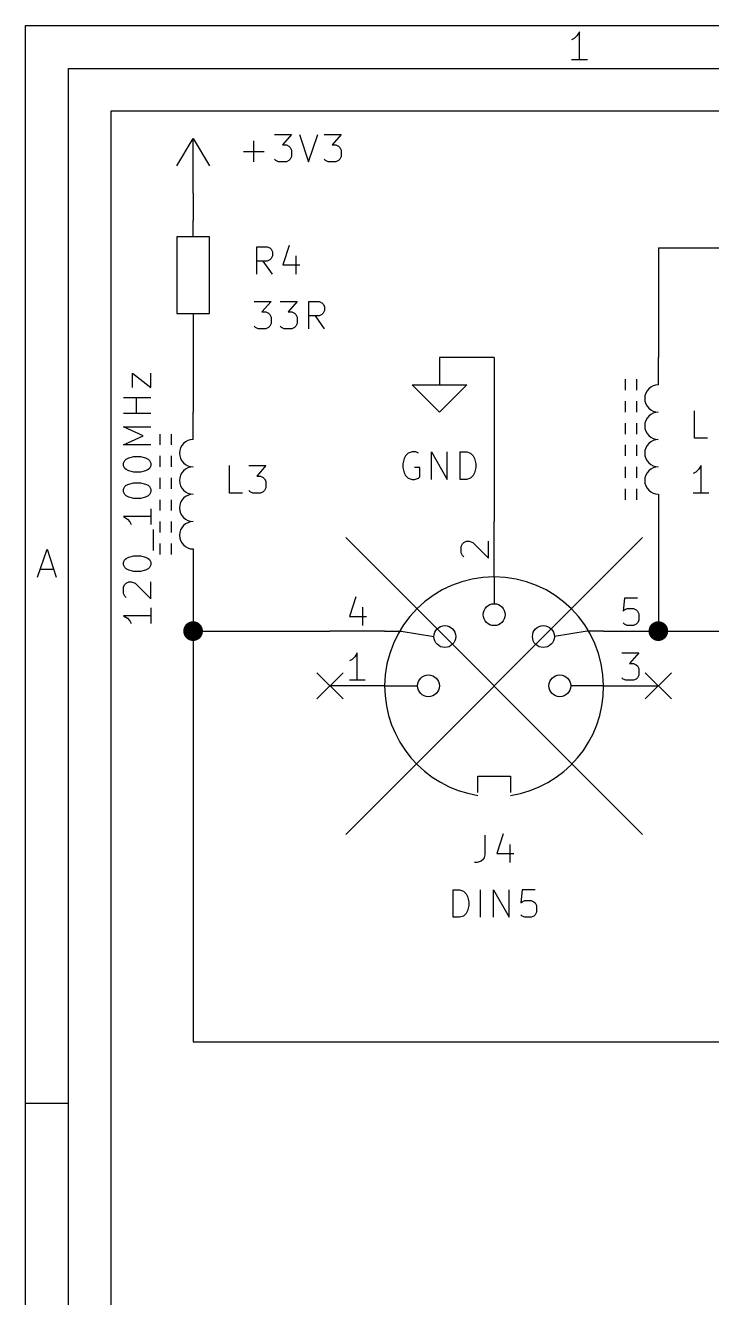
# Model space of a CAD drawing. Extents: x 0.4 to 11.3, y -7.9 to -0.4.
# Drawn here: x 0.394 to 1.647, y -2.717 to -0.394 of the extents above; entities that cross this region are included whole.
import ezdxf

# ---------------------------------------------------------------- set-up
doc = ezdxf.new("R2010")
doc.units = 0
doc.header["$MEASUREMENT"] = 0
for name, color, linetype in [('BLUE2', 5, 'CONTINUOUS'), ('BLUE3', 171, 'CONTINUOUS'), ('CYAN2', 4, 'CONTINUOUS'), ('GRAY3', 9, 'CONTINUOUS'), ('GREEN3', 91, 'CONTINUOUS'), ('LORANGE', 41, 'CONTINUOUS'), ('RED2', 1, 'CONTINUOUS')]:
    doc.layers.add(name, color=color, linetype=linetype)

msp = doc.modelspace()

# ---------------------------------------------------------------- linework, layer by layer
at = {"layer": 'BLUE2', "linetype": 'CONTINUOUS'}
for p, q in [((0.926, -1.576), (0.974, -1.624)), ((0.974, -1.576), (0.926, -1.624)), ((1.526, -1.576), (1.574, -1.624)), ((1.574, -1.576), (1.526, -1.624))]:
    msp.add_line(p, q, dxfattribs=at)
at = {"layer": 'BLUE3', "linetype": 'CONTINUOUS'}
for p, q in [((0.55, -0.55), (0.55, -5.1)), ((3.15, -0.55), (0.55, -0.55))]:
    msp.add_line(p, q, dxfattribs=at)
at = {"layer": 'CYAN2', "linetype": 'CONTINUOUS'}
for p, q in [((0.849, -0.5928), (0.88, -0.5928)), ((0.88, -0.5928), (0.8633, -0.6119)), ((0.8943, -0.5928), (0.9109, -0.6428)), ((0.9109, -0.6428), (0.9276, -0.5928)), ((0.9395, -0.5928), (0.9705, -0.5928)), ((0.9705, -0.5928), (0.9538, -0.6119)), ((0.7919, -0.6238), (0.83, -0.6238)), ((0.8109, -0.6428), (0.8109, -0.6047)), ((0.8633, -0.6119), (0.8705, -0.6119)), ((0.8705, -0.6119), (0.8752, -0.6142)), ((0.8752, -0.6142), (0.8776, -0.6166)), ((0.8776, -0.6166), (0.88, -0.6214)), ((0.88, -0.6214), (0.88, -0.6333)), ((0.9538, -0.6119), (0.961, -0.6119)), ((0.961, -0.6119), (0.9657, -0.6142)), ((0.9657, -0.6142), (0.9681, -0.6166)), ((0.9681, -0.6166), (0.9705, -0.6214)), ((0.9705, -0.6214), (0.9705, -0.6333)), ((0.8514, -0.6404), (0.849, -0.638)), ((0.8562, -0.6428), (0.8514, -0.6404)), ((0.8705, -0.6428), (0.8562, -0.6428)), ((0.8752, -0.6404), (0.8705, -0.6428)), ((0.8776, -0.638), (0.8752, -0.6404)), ((0.88, -0.6333), (0.8776, -0.638)), ((0.9419, -0.6404), (0.9395, -0.638)), ((0.9467, -0.6428), (0.9419, -0.6404)), ((0.961, -0.6428), (0.9467, -0.6428)), ((0.9657, -0.6404), (0.961, -0.6428)), ((0.9681, -0.638), (0.9657, -0.6404)), ((0.9705, -0.6333), (0.9681, -0.638)), ((0.8163, -0.8478), (0.8163, -0.7978)), ((0.8163, -0.7978), (0.8353, -0.7978)), ((0.8353, -0.7978), (0.8401, -0.8002)), ((0.8401, -0.8002), (0.8425, -0.8026)), ((0.8425, -0.8026), (0.8449, -0.8073)), ((0.8449, -0.8073), (0.8449, -0.8145)), ((0.8758, -0.7954), (0.8639, -0.8311)), ((0.8353, -0.824), (0.8163, -0.824)), ((0.8449, -0.8478), (0.8282, -0.824)), ((0.8401, -0.8216), (0.8353, -0.824)), ((0.8425, -0.8192), (0.8401, -0.8216)), ((0.8449, -0.8145), (0.8425, -0.8192)), ((0.8639, -0.8311), (0.8949, -0.8311)), ((0.8877, -0.8145), (0.8877, -0.8478)), ((0.8115, -0.8978), (0.8425, -0.8978)), ((0.8425, -0.8978), (0.8258, -0.9169)), ((0.8591, -0.8978), (0.8901, -0.8978)), ((0.8901, -0.8978), (0.8734, -0.9169)), ((0.9115, -0.9478), (0.9115, -0.8978)), ((0.9115, -0.8978), (0.9306, -0.8978)), ((0.9306, -0.8978), (0.9353, -0.9002)), ((0.9353, -0.9002), (0.9377, -0.9026)), ((0.9377, -0.9026), (0.9401, -0.9073)), ((0.8258, -0.9169), (0.8329, -0.9169)), ((0.8329, -0.9169), (0.8377, -0.9192)), ((0.8377, -0.9192), (0.8401, -0.9216)), ((0.8401, -0.9216), (0.8425, -0.9264)), ((0.8425, -0.9264), (0.8425, -0.9383)), ((0.8734, -0.9169), (0.8806, -0.9169)), ((0.8806, -0.9169), (0.8853, -0.9192)), ((0.8853, -0.9192), (0.8877, -0.9216)), ((0.8877, -0.9216), (0.8901, -0.9264)), ((0.8901, -0.9264), (0.8901, -0.9383)), ((0.9306, -0.924), (0.9115, -0.924)), ((0.9401, -0.9478), (0.9234, -0.924)), ((0.9353, -0.9216), (0.9306, -0.924)), ((0.9377, -0.9192), (0.9353, -0.9216)), ((0.9401, -0.9145), (0.9377, -0.9192)), ((0.9401, -0.9073), (0.9401, -0.9145)), ((0.8139, -0.9454), (0.8115, -0.943)), ((0.8187, -0.9478), (0.8139, -0.9454)), ((0.8329, -0.9478), (0.8187, -0.9478)), ((0.8377, -0.9454), (0.8329, -0.9478)), ((0.8401, -0.943), (0.8377, -0.9454)), ((0.8425, -0.9383), (0.8401, -0.943)), ((0.8615, -0.9454), (0.8591, -0.943)), ((0.8663, -0.9478), (0.8615, -0.9454)), ((0.8806, -0.9478), (0.8663, -0.9478)), ((0.8853, -0.9454), (0.8806, -0.9478)), ((0.8877, -0.943), (0.8853, -0.9454)), ((0.8901, -0.9383), (0.8877, -0.943)), ((0.5895, -1.0551), (0.5895, -1.029)), ((0.5895, -1.029), (0.6228, -1.0551)), ((0.6228, -1.0551), (0.6228, -1.029)), ((0.6228, -1.0742), (0.5728, -1.0742)), ((0.5966, -1.1028), (0.5966, -1.0742)), ((0.6228, -1.1028), (0.5728, -1.1028)), ((1.6163, -1.1478), (1.6163, -1.0978)), ((1.6163, -1.1478), (1.6163, -1.0978)), ((0.6085, -1.1432), (0.5728, -1.1266)), ((0.5728, -1.1266), (0.6228, -1.1266)), ((0.5728, -1.1599), (0.6085, -1.1432)), ((0.6228, -1.1599), (0.5728, -1.1599)), ((1.6401, -1.1478), (1.6163, -1.1478)), ((1.6401, -1.1478), (1.6163, -1.1478)), ((0.5776, -1.1861), (0.5823, -1.1837)), ((0.5823, -1.1837), (0.5918, -1.1813)), ((0.5918, -1.1813), (0.6038, -1.1813)), ((0.6038, -1.1813), (0.6133, -1.1837)), ((0.6133, -1.1837), (0.618, -1.1861)), ((1.0857, -1.1847), (1.0833, -1.1942)), ((1.0881, -1.1799), (1.0857, -1.1847)), ((1.0929, -1.1752), (1.0881, -1.1799)), ((1.1, -1.1728), (1.0929, -1.1752)), ((1.1071, -1.1728), (1.1, -1.1728)), ((1.1119, -1.1752), (1.1071, -1.1728)), ((1.1357, -1.2228), (1.1357, -1.1728)), ((1.1357, -1.1728), (1.1643, -1.2228)), ((1.1643, -1.2228), (1.1643, -1.1728)), ((1.1881, -1.2228), (1.1881, -1.1728)), ((1.1881, -1.1728), (1.2, -1.1728)), ((1.2, -1.1728), (1.2071, -1.1752)), ((1.2071, -1.1752), (1.2119, -1.1799)), ((1.2119, -1.1799), (1.2143, -1.1847)), ((1.2143, -1.1847), (1.2167, -1.1942)), ((0.5728, -1.1932), (0.5752, -1.1885)), ((0.5728, -1.198), (0.5728, -1.1932)), ((0.5752, -1.2028), (0.5728, -1.198)), ((0.5752, -1.1885), (0.5776, -1.1861)), ((0.5776, -1.2051), (0.5752, -1.2028)), ((0.5823, -1.2075), (0.5776, -1.2051)), ((0.5918, -1.2099), (0.5823, -1.2075)), ((0.6133, -1.2075), (0.6038, -1.2099)), ((0.618, -1.2051), (0.6133, -1.2075)), ((0.618, -1.1861), (0.6204, -1.1885)), ((0.6204, -1.2028), (0.618, -1.2051)), ((0.6204, -1.1885), (0.6228, -1.1932)), ((0.6228, -1.198), (0.6204, -1.2028)), ((0.6228, -1.1932), (0.6228, -1.198)), ((0.7663, -1.2478), (0.7663, -1.1978)), ((0.802, -1.1978), (0.8329, -1.1978)), ((0.8329, -1.1978), (0.8163, -1.2168)), ((1.0833, -1.1942), (1.0833, -1.2014)), ((1.0833, -1.2014), (1.0857, -1.2109)), ((1.1143, -1.2014), (1.1048, -1.2014)), ((1.1143, -1.218), (1.1143, -1.2014)), ((1.2167, -1.2014), (1.2143, -1.2109)), ((1.2167, -1.1942), (1.2167, -1.2014)), ((1.6234, -1.2049), (1.6187, -1.2097)), ((1.6234, -1.2049), (1.6187, -1.2097)), ((1.6282, -1.1978), (1.6234, -1.2049)), ((1.6282, -1.1978), (1.6234, -1.2049)), ((1.6282, -1.2478), (1.6282, -1.1978)), ((1.6282, -1.2478), (1.6282, -1.1978)), ((0.5776, -1.2337), (0.5823, -1.2313)), ((0.5823, -1.2313), (0.5918, -1.229)), ((0.6038, -1.2099), (0.5918, -1.2099)), ((0.5918, -1.229), (0.6038, -1.229)), ((0.6038, -1.229), (0.6133, -1.2313)), ((0.6133, -1.2313), (0.618, -1.2337)), ((0.8163, -1.2168), (0.8234, -1.2168)), ((0.8234, -1.2168), (0.8282, -1.2192)), ((0.8282, -1.2192), (0.8306, -1.2216)), ((0.8306, -1.2216), (0.8329, -1.2264)), ((0.8329, -1.2264), (0.8329, -1.2383)), ((1.0857, -1.2109), (1.0881, -1.2157)), ((1.0881, -1.2157), (1.0929, -1.2204)), ((1.0929, -1.2204), (1.1, -1.2228)), ((1.1, -1.2228), (1.1048, -1.2228)), ((1.1048, -1.2228), (1.1119, -1.2204)), ((1.1119, -1.2204), (1.1143, -1.218)), ((1.2, -1.2228), (1.1881, -1.2228)), ((1.2071, -1.2204), (1.2, -1.2228)), ((1.2119, -1.2157), (1.2071, -1.2204)), ((1.2143, -1.2109), (1.2119, -1.2157)), ((1.6187, -1.2097), (1.6139, -1.2121)), ((1.6187, -1.2097), (1.6139, -1.2121)), ((0.5728, -1.2409), (0.5752, -1.2361)), ((0.5728, -1.2456), (0.5728, -1.2409)), ((0.5752, -1.2504), (0.5728, -1.2456)), ((0.5752, -1.2361), (0.5776, -1.2337)), ((0.5776, -1.2528), (0.5752, -1.2504)), ((0.5823, -1.2551), (0.5776, -1.2528)), ((0.618, -1.2528), (0.6133, -1.2551)), ((0.618, -1.2337), (0.6204, -1.2361)), ((0.6204, -1.2504), (0.618, -1.2528)), ((0.6204, -1.2361), (0.6228, -1.2409)), ((0.6228, -1.2456), (0.6204, -1.2504)), ((0.6228, -1.2409), (0.6228, -1.2456)), ((0.7901, -1.2478), (0.7663, -1.2478)), ((0.8044, -1.2454), (0.802, -1.243)), ((0.8091, -1.2478), (0.8044, -1.2454)), ((0.8234, -1.2478), (0.8091, -1.2478)), ((0.8282, -1.2454), (0.8234, -1.2478)), ((0.8306, -1.243), (0.8282, -1.2454)), ((0.8329, -1.2383), (0.8306, -1.243)), ((1.6425, -1.2478), (1.6139, -1.2478)), ((1.6425, -1.2478), (1.6139, -1.2478)), ((0.5918, -1.2575), (0.5823, -1.2551)), ((0.6038, -1.2575), (0.5918, -1.2575)), ((0.6133, -1.2551), (0.6038, -1.2575)), ((0.6228, -1.2766), (0.6228, -1.3051)), ((0.6228, -1.2909), (0.5728, -1.2909)), ((0.5728, -1.2909), (0.5799, -1.2956)), ((0.5799, -1.2956), (0.5847, -1.3004)), ((0.5847, -1.3004), (0.5871, -1.3051)), ((0.6276, -1.3528), (0.6276, -1.3147)), ((0.5728, -1.3742), (0.5752, -1.3694)), ((0.5752, -1.3694), (0.5776, -1.3671)), ((0.5776, -1.3671), (0.5823, -1.3647)), ((0.5823, -1.3647), (0.5918, -1.3623)), ((0.5918, -1.3623), (0.6038, -1.3623)), ((0.6038, -1.3623), (0.6133, -1.3647)), ((0.6133, -1.3647), (0.618, -1.3671)), ((0.618, -1.3671), (0.6204, -1.3694)), ((0.6204, -1.3694), (0.6228, -1.3742)), ((0.5728, -1.379), (0.5728, -1.3742)), ((0.5752, -1.3837), (0.5728, -1.379)), ((0.5776, -1.3861), (0.5752, -1.3837)), ((0.5823, -1.3885), (0.5776, -1.3861)), ((0.5918, -1.3909), (0.5823, -1.3885)), ((0.6038, -1.3909), (0.5918, -1.3909)), ((0.6133, -1.3885), (0.6038, -1.3909)), ((0.618, -1.3861), (0.6133, -1.3885)), ((0.6204, -1.3837), (0.618, -1.3861)), ((0.6228, -1.379), (0.6204, -1.3837)), ((0.6228, -1.3742), (0.6228, -1.379)), ((0.5728, -1.4194), (0.5752, -1.4147)), ((0.5752, -1.4147), (0.5776, -1.4123)), ((0.5776, -1.4123), (0.5823, -1.4099)), ((0.5823, -1.4099), (0.5871, -1.4099)), ((0.5871, -1.4099), (0.5942, -1.4123)), ((0.5942, -1.4123), (0.6228, -1.4409)), ((0.6228, -1.4409), (0.6228, -1.4099)), ((0.5728, -1.4313), (0.5728, -1.4194)), ((0.5752, -1.4361), (0.5728, -1.4313)), ((0.5776, -1.4385), (0.5752, -1.4361)), ((0.6228, -1.4575), (0.6228, -1.4861)), ((0.6228, -1.4718), (0.5728, -1.4718)), ((0.5728, -1.4718), (0.5799, -1.4766)), ((0.5799, -1.4766), (0.5847, -1.4813)), ((0.5847, -1.4813), (0.5871, -1.4861))]:
    msp.add_line(p, q, dxfattribs=at)
at = {"layer": 'GRAY3', "linetype": 'CONTINUOUS'}
for p, q in [((1.25, -1.4), (1.25, -1.3)), ((1.25, -1.4), (1.25, -1.3)), ((1.1899, -1.3452), (1.1923, -1.3405)), ((1.1899, -1.3452), (1.1923, -1.3405)), ((1.1899, -1.3571), (1.1899, -1.3452)), ((1.1899, -1.3571), (1.1899, -1.3452)), ((1.1923, -1.3405), (1.1946, -1.3381)), ((1.1923, -1.3405), (1.1946, -1.3381)), ((1.1946, -1.3381), (1.1994, -1.3357)), ((1.1946, -1.3381), (1.1994, -1.3357)), ((1.1994, -1.3357), (1.2042, -1.3357)), ((1.1994, -1.3357), (1.2042, -1.3357)), ((1.2042, -1.3357), (1.2113, -1.3381)), ((1.2042, -1.3357), (1.2113, -1.3381)), ((1.2113, -1.3381), (1.2399, -1.3667)), ((1.2113, -1.3381), (1.2399, -1.3667)), ((1.2399, -1.3667), (1.2399, -1.3357)), ((1.2399, -1.3667), (1.2399, -1.3357)), ((1.1923, -1.3619), (1.1899, -1.3571)), ((1.1923, -1.3619), (1.1899, -1.3571)), ((1.1946, -1.3643), (1.1923, -1.3619)), ((1.1946, -1.3643), (1.1923, -1.3619)), ((1.25, -1.4), (1.25, -1.45)), ((0.9976, -1.4375), (0.9857, -1.4732)), ((0.9976, -1.4375), (0.9857, -1.4732)), ((1.4881, -1.4399), (1.4857, -1.4637)), ((1.4881, -1.4399), (1.4857, -1.4637)), ((1.5119, -1.4399), (1.4881, -1.4399)), ((1.5119, -1.4399), (1.4881, -1.4399)), ((1.0095, -1.4565), (1.0095, -1.4899)), ((1.0095, -1.4565), (1.0095, -1.4899)), ((1.4857, -1.4637), (1.4881, -1.4613)), ((1.4857, -1.4637), (1.4881, -1.4613)), ((1.4881, -1.4613), (1.4929, -1.4589)), ((1.4881, -1.4613), (1.4929, -1.4589)), ((1.4929, -1.4589), (1.5048, -1.4589)), ((1.4929, -1.4589), (1.5048, -1.4589)), ((1.5048, -1.4589), (1.5095, -1.4613)), ((1.5048, -1.4589), (1.5095, -1.4613)), ((1.5095, -1.4613), (1.5119, -1.4637)), ((1.5095, -1.4613), (1.5119, -1.4637)), ((1.5119, -1.4637), (1.5143, -1.4684)), ((1.5119, -1.4637), (1.5143, -1.4684)), ((0.9857, -1.4732), (1.0167, -1.4732)), ((0.9857, -1.4732), (1.0167, -1.4732)), ((1.4881, -1.4875), (1.4857, -1.4851)), ((1.4881, -1.4875), (1.4857, -1.4851)), ((1.5119, -1.4851), (1.5095, -1.4875)), ((1.5119, -1.4851), (1.5095, -1.4875)), ((1.5143, -1.4804), (1.5119, -1.4851)), ((1.5143, -1.4804), (1.5119, -1.4851)), ((1.5143, -1.4684), (1.5143, -1.4804)), ((1.5143, -1.4684), (1.5143, -1.4804)), ((1.05, -1.5), (0.95, -1.5)), ((1.05, -1.5), (0.95, -1.5)), ((1.05, -1.5), (1.08, -1.5)), ((1.08, -1.5), (1.14, -1.51)), ((1.42, -1.5), (1.36, -1.51)), ((1.45, -1.5), (1.42, -1.5)), ((1.45, -1.5), (1.55, -1.5)), ((1.45, -1.5), (1.55, -1.5)), ((1.4929, -1.4899), (1.4881, -1.4875)), ((1.4929, -1.4899), (1.4881, -1.4875)), ((1.5048, -1.4899), (1.4929, -1.4899)), ((1.5048, -1.4899), (1.4929, -1.4899)), ((1.5095, -1.4875), (1.5048, -1.4899)), ((1.5095, -1.4875), (1.5048, -1.4899)), ((0.9905, -1.5518), (0.9857, -1.5542)), ((0.9905, -1.5518), (0.9857, -1.5542)), ((0.9952, -1.547), (0.9905, -1.5518)), ((0.9952, -1.547), (0.9905, -1.5518)), ((1, -1.5399), (0.9952, -1.547)), ((1, -1.5399), (0.9952, -1.547)), ((1, -1.5899), (1, -1.5399)), ((1, -1.5899), (1, -1.5399)), ((1.4833, -1.5399), (1.5143, -1.5399)), ((1.4833, -1.5399), (1.5143, -1.5399)), ((1.5143, -1.5399), (1.4976, -1.5589)), ((1.5143, -1.5399), (1.4976, -1.5589)), ((1.4976, -1.5589), (1.5048, -1.5589)), ((1.4976, -1.5589), (1.5048, -1.5589)), ((1.5048, -1.5589), (1.5095, -1.5613)), ((1.5048, -1.5589), (1.5095, -1.5613)), ((1.5095, -1.5613), (1.5119, -1.5637)), ((1.5095, -1.5613), (1.5119, -1.5637)), ((1.5119, -1.5637), (1.5143, -1.5684)), ((1.5119, -1.5637), (1.5143, -1.5684)), ((1.5143, -1.5684), (1.5143, -1.5804)), ((1.5143, -1.5684), (1.5143, -1.5804)), ((1.05, -1.6), (0.95, -1.6)), ((1.05, -1.6), (0.95, -1.6)), ((1.0143, -1.5899), (0.9857, -1.5899)), ((1.0143, -1.5899), (0.9857, -1.5899)), ((1.05, -1.6), (1.11, -1.6)), ((1.45, -1.6), (1.39, -1.6)), ((1.45, -1.6), (1.55, -1.6)), ((1.45, -1.6), (1.55, -1.6)), ((1.4857, -1.5875), (1.4833, -1.5851)), ((1.4857, -1.5875), (1.4833, -1.5851)), ((1.4905, -1.5899), (1.4857, -1.5875)), ((1.4905, -1.5899), (1.4857, -1.5875)), ((1.5048, -1.5899), (1.4905, -1.5899)), ((1.5048, -1.5899), (1.4905, -1.5899)), ((1.5095, -1.5875), (1.5048, -1.5899)), ((1.5095, -1.5875), (1.5048, -1.5899)), ((1.5119, -1.5851), (1.5095, -1.5875)), ((1.5119, -1.5851), (1.5095, -1.5875)), ((1.5143, -1.5804), (1.5119, -1.5851)), ((1.5143, -1.5804), (1.5119, -1.5851)), ((1.22, -1.795), (1.22, -1.765)), ((1.22, -1.765), (1.28, -1.765)), ((1.28, -1.765), (1.28, -1.795)), ((1.2333, -1.8728), (1.2333, -1.9085)), ((1.2333, -1.8728), (1.2333, -1.9085)), ((1.2667, -1.8704), (1.2548, -1.9061)), ((1.2667, -1.8704), (1.2548, -1.9061)), ((1.2786, -1.8895), (1.2786, -1.9228)), ((1.2786, -1.8895), (1.2786, -1.9228)), ((1.2191, -1.9228), (1.2143, -1.9228)), ((1.2191, -1.9228), (1.2143, -1.9228)), ((1.2262, -1.9204), (1.2191, -1.9228)), ((1.2262, -1.9204), (1.2191, -1.9228)), ((1.231, -1.9157), (1.2262, -1.9204)), ((1.231, -1.9157), (1.2262, -1.9204)), ((1.2333, -1.9085), (1.231, -1.9157)), ((1.2333, -1.9085), (1.231, -1.9157)), ((1.2548, -1.9061), (1.2857, -1.9061)), ((1.2548, -1.9061), (1.2857, -1.9061)), ((1.175, -2.0228), (1.175, -1.9728)), ((1.175, -1.9728), (1.1869, -1.9728)), ((1.175, -2.0228), (1.175, -1.9728)), ((1.175, -1.9728), (1.1869, -1.9728)), ((1.1869, -1.9728), (1.194, -1.9752)), ((1.1869, -1.9728), (1.194, -1.9752)), ((1.225, -2.0228), (1.225, -1.9728)), ((1.225, -2.0228), (1.225, -1.9728)), ((1.2488, -2.0228), (1.2488, -1.9728)), ((1.2488, -1.9728), (1.2774, -2.0228)), ((1.2488, -2.0228), (1.2488, -1.9728)), ((1.2488, -1.9728), (1.2774, -2.0228)), ((1.2774, -2.0228), (1.2774, -1.9728)), ((1.2774, -2.0228), (1.2774, -1.9728)), ((1.3012, -1.9728), (1.2988, -1.9966)), ((1.3012, -1.9728), (1.2988, -1.9966)), ((1.325, -1.9728), (1.3012, -1.9728)), ((1.325, -1.9728), (1.3012, -1.9728)), ((1.194, -1.9752), (1.1988, -1.9799)), ((1.194, -1.9752), (1.1988, -1.9799)), ((1.1988, -1.9799), (1.2012, -1.9847)), ((1.1988, -1.9799), (1.2012, -1.9847)), ((1.2012, -1.9847), (1.2036, -1.9942)), ((1.2012, -1.9847), (1.2036, -1.9942)), ((1.2036, -1.9942), (1.2036, -2.0014)), ((1.2036, -1.9942), (1.2036, -2.0014)), ((1.2988, -1.9966), (1.3012, -1.9942)), ((1.2988, -1.9966), (1.3012, -1.9942)), ((1.3012, -1.9942), (1.306, -1.9919)), ((1.3012, -1.9942), (1.306, -1.9919)), ((1.306, -1.9919), (1.3179, -1.9919)), ((1.306, -1.9919), (1.3179, -1.9919)), ((1.3179, -1.9919), (1.3226, -1.9942)), ((1.3179, -1.9919), (1.3226, -1.9942)), ((1.3226, -1.9942), (1.325, -1.9966)), ((1.3226, -1.9942), (1.325, -1.9966)), ((1.325, -1.9966), (1.3274, -2.0014)), ((1.325, -1.9966), (1.3274, -2.0014)), ((1.194, -2.0204), (1.1869, -2.0228)), ((1.194, -2.0204), (1.1869, -2.0228)), ((1.1988, -2.0157), (1.194, -2.0204)), ((1.1988, -2.0157), (1.194, -2.0204)), ((1.2012, -2.0109), (1.1988, -2.0157)), ((1.2012, -2.0109), (1.1988, -2.0157)), ((1.2036, -2.0014), (1.2012, -2.0109)), ((1.2036, -2.0014), (1.2012, -2.0109)), ((1.3012, -2.0204), (1.2988, -2.018)), ((1.3012, -2.0204), (1.2988, -2.018)), ((1.306, -2.0228), (1.3012, -2.0204)), ((1.306, -2.0228), (1.3012, -2.0204)), ((1.3226, -2.0204), (1.3179, -2.0228)), ((1.3226, -2.0204), (1.3179, -2.0228)), ((1.325, -2.018), (1.3226, -2.0204)), ((1.325, -2.018), (1.3226, -2.0204)), ((1.3274, -2.0133), (1.325, -2.018)), ((1.3274, -2.0133), (1.325, -2.018)), ((1.3274, -2.0014), (1.3274, -2.0133)), ((1.3274, -2.0014), (1.3274, -2.0133)), ((1.1869, -2.0228), (1.175, -2.0228)), ((1.1869, -2.0228), (1.175, -2.0228)), ((1.3179, -2.0228), (1.306, -2.0228)), ((1.3179, -2.0228), (1.306, -2.0228))]:
    msp.add_line(p, q, dxfattribs=at)
at = {"layer": 'GRAY3'}
for centre in [(1.25, -1.47), (1.16, -1.51), (1.34, -1.51), (1.13, -1.6), (1.37, -1.6)]:
    msp.add_circle(centre, 0.02, dxfattribs=at)
for centre, radius, start, end in [((1.25, -1.6009), 0.2, 0.2498, 179.7502), ((1.2518, -1.6007), 0.2018, -180.2012, -99.0691), ((1.2494, -1.6018), 0.2006, -81.2273, 0.506)]:
    msp.add_arc(centre, radius, start, end, dxfattribs=at)
at = {"layer": 'GREEN3', "linetype": 'CONTINUOUS'}
for p, q in [((0.7, -0.7), (0.7, -0.75)), ((1.55, -0.8), (1.7, -0.8)), ((1.55, -0.8), (1.55, -1)), ((0.7, -0.95), (0.7, -1.1)), ((1.25, -1), (1.15, -1)), ((1.25, -1), (1.25, -1.3)), ((1.55, -1.3), (1.55, -1.5)), ((0.7, -1.4), (0.7, -1.5)), ((0.7, -1.5), (0.95, -1.5)), ((0.7, -1.5), (0.7, -2.25)), ((1.55, -1.5), (1.85, -1.5)), ((0.7, -2.25), (1.7, -2.25))]:
    msp.add_line(p, q, dxfattribs=at)
at = {"layer": 'GREEN3', "const_width": 0.018}
for points in [[(0.691, -1.5, 1), (0.709, -1.5, 1)], [(1.541, -1.5, 1), (1.559, -1.5, 1)]]:
    msp.add_lwpolyline(points, format="xyb", close=True, dxfattribs=at)
at = {"layer": 'LORANGE', "linetype": 'CONTINUOUS'}
for p, q in [((0.979, -1.3293), (1.521, -1.8715)), ((1.521, -1.3293), (0.979, -1.8715)), ((0.979, -1.3293), (1.521, -1.8715)), ((1.521, -1.3293), (0.979, -1.8715))]:
    msp.add_line(p, q, dxfattribs=at)
at = {"layer": 'RED2', "linetype": 'CONTINUOUS'}
for p, q in [((0.3937, -0.3937), (11.2993, -0.3937)), ((0.3937, -7.8743), (0.3937, -0.3937)), ((1.3965, -0.4174), (1.3916, -0.4199)), ((1.4013, -0.4126), (1.3965, -0.4174)), ((1.4062, -0.4053), (1.4013, -0.4126)), ((1.4062, -0.4564), (1.4062, -0.4053)), ((1.4208, -0.4564), (1.3916, -0.4564)), ((0.4724, -0.4724), (11.2206, -0.4724)), ((0.4724, -7.7956), (0.4724, -0.4724)), ((0.67, -0.65), (0.7, -0.6)), ((0.7, -0.6), (0.73, -0.65)), ((0.7, -0.7), (0.7, -0.6)), ((0.7, -0.78), (0.7, -0.75)), ((0.67, -0.78), (0.67, -0.92)), ((0.73, -0.78), (0.67, -0.78)), ((0.73, -0.92), (0.73, -0.78)), ((0.67, -0.92), (0.73, -0.92)), ((0.7, -0.92), (0.7, -0.95)), ((1.15, -1), (1.15, -1.05)), ((1.55, -1.05), (1.55, -1)), ((1.55, -1.05), (1.55, -1)), ((1.49, -1.06), (1.49, -1.04)), ((1.51, -1.04), (1.51, -1.06)), ((1.15, -1.1), (1.1, -1.05)), ((1.1, -1.05), (1.15, -1.05)), ((1.15, -1.05), (1.2, -1.05)), ((1.2, -1.05), (1.15, -1.1)), ((1.49, -1.1), (1.49, -1.08)), ((1.51, -1.08), (1.51, -1.1)), ((0.7, -1.15), (0.7, -1.1)), ((1.49, -1.14), (1.49, -1.12)), ((1.51, -1.12), (1.51, -1.14)), ((0.64, -1.16), (0.64, -1.14)), ((0.66, -1.14), (0.66, -1.16)), ((1.49, -1.18), (1.49, -1.16)), ((1.51, -1.16), (1.51, -1.18)), ((0.64, -1.2), (0.64, -1.18)), ((0.66, -1.18), (0.66, -1.2)), ((1.49, -1.22), (1.49, -1.2)), ((1.51, -1.2), (1.51, -1.22)), ((0.64, -1.24), (0.64, -1.22)), ((0.66, -1.22), (0.66, -1.24)), ((1.49, -1.26), (1.49, -1.24)), ((1.51, -1.24), (1.51, -1.26)), ((1.55, -1.25), (1.55, -1.3)), ((1.55, -1.25), (1.55, -1.3)), ((0.64, -1.28), (0.64, -1.26)), ((0.66, -1.26), (0.66, -1.28)), ((0.64, -1.32), (0.64, -1.3)), ((0.66, -1.3), (0.66, -1.32)), ((0.64, -1.36), (0.64, -1.34)), ((0.66, -1.34), (0.66, -1.36)), ((0.416, -1.4013), (0.4331, -1.3501)), ((0.4331, -1.3501), (0.4501, -1.4013)), ((0.7, -1.35), (0.7, -1.4)), ((0.4209, -1.3867), (0.4453, -1.3867)), ((0.3937, -2.3622), (0.4724, -2.3622))]:
    msp.add_line(p, q, dxfattribs=at)
at = {"layer": 'RED2'}
for centre in [(1.5501, -1.075), (1.5501, -1.125), (0.7001, -1.175), (1.5501, -1.175), (0.7001, -1.225), (1.5501, -1.225), (0.7001, -1.275), (0.7001, -1.325)]:
    msp.add_arc(centre, 0.025, -269.7293, -90.2707, dxfattribs=at)

doc.saveas('drawing.dxf')
